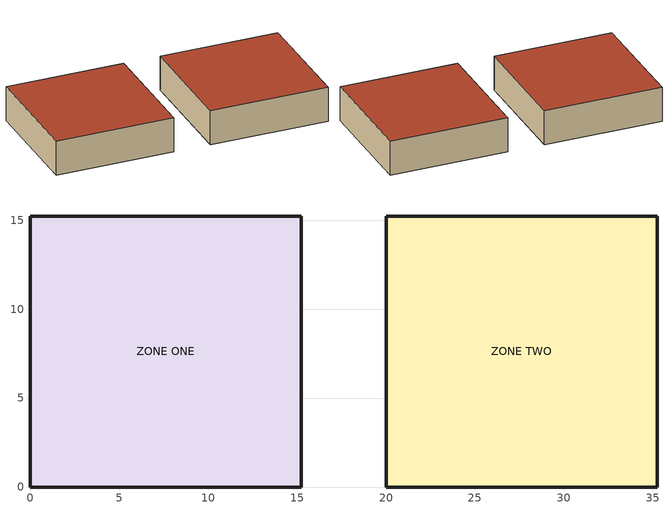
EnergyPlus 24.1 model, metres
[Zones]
ZONE ONE
 floor adiabatic (FLOOR): 15.24,0 0,0 0,15.24 15.24,15.24 z0
 wall outside (R13WALL): 0,0 15.24,0 15.24,15.24 0,15.24 0,0 z0:4.57
 roof outside (ROOF31): 0,15.24 0,0 15.24,0 15.24,15.24 z4.57
ZONE TWO
 floor adiabatic (FLOOR): 35.24,0 20,0 20,15.24 35.24,15.24 z0
 wall outside (R13WALL): 20,0 35.24,0 35.24,15.24 20,15.24 20,0 z0:4.57
 roof outside (ROOF31): 20,15.24 20,0 35.24,0 35.24,15.24 z4.57
[Building]
Simple One Zone (Wireframe DXF): North Axis {deg}=0; Terrain=Suburbs; Loads Convergence Tolerance Value {W}=0.04; Temperature Convergence Tolerance Value {deltaC}=0.004; Solar Distribution=MinimalShadowing; Maximum Number of Warmup Days=30; Minimum Number of Warmup Days=6
[Site:Location]
Denver Centennial  Golden   N_CO_USA Design_Conditions: Latitude {deg}=39.74; Longitude {deg}=-105.18; Time Zone {hr}=-7; Elevation {m}=1829
[SizingPeriod:DesignDay] Day of Month=21; Humidity Condition Type=Wetbulb; Barometric Pressure {Pa}=81198; Rain Indicator=No; Snow Indicator=No; Daylight Saving Time Indicator=No; Solar Model Indicator=ASHRAEClearSky
Name | Month | Day Type | Maximum Dry-Bulb Temperature {C} | Daily Dry-Bulb Temperature Range {deltaC} | Wetbulb or DewPoint at Maximum Dry-Bulb {C} | Wind Speed {m/s} | Wind Direction {deg} | Sky Clearness
Denver Centennial  Golden   N Ann Htg 99% Condns DB | 12 | WinterDesignDay | -15.5 | 0 | -15.5 | 3 | 340 | 0
Denver Centennial  Golden   N Ann Clg 1% Condns DB=>MWB | 7 | SummerDesignDay | 32 | 15.2 | 15.5 | 4.9 | 0 | 1
[Material:NoMass] Roughness=Rough; Thermal Absorptance=0.9; Solar Absorptance=0.75; Visible Absorptance=0.75
Name | Thermal Resistance {m2-K/W}
R13LAYER | 2.290965
R31LAYER | 5.456
[Material]
C5 - 4 IN HW CONCRETE: Roughness=MediumRough; Thickness {m}=0.101498; Conductivity {W/m-K}=1.729577; Density {kg/m3}=2242.585; Specific Heat {J/kg-K}=836.8; Thermal Absorptance=0.9; Solar Absorptance=0.65; Visible Absorptance=0.65
[Construction]
R13WALL: R13LAYER
FLOOR: C5 - 4 IN HW CONCRETE
ROOF31: R31LAYER
[Zone] Type=1; Multiplier=1; Ceiling Height {m}=autocalculate; Volume {m3}=autocalculate
ZONE ONE; ZONE TWO
[Exterior:Lights]
ExtLights: Schedule=AlwaysOn; Design Level {W}=5250; Control Option=AstronomicalClock
[OtherEquipment] Fuel Type=None; Zone or ZoneList or Space or SpaceList=ZONE ONE; Schedule=AlwaysOn; Design Level Calculation Method=EquipmentLevel; Fraction Latent=0; Fraction Radiant=0; Fraction Lost=0
Name | Design Level {W}
Test 352a | 352
Test 352 minus | -352
[ThermostatSetpoint:DualSetpoint]
ZoneDualSetpoint: Heating Setpoint Temperature Schedule=HeatingSetpointSchedule; Cooling Setpoint Temperature Schedule=CoolingSetpointSchedule
[ZoneControl:Thermostat] Control Type Schedule=ZoneControlTypeSched; Control 1=ZoneDualSetpoint
Name | Zone or ZoneList
ZONE ONE Thermostat | ZONE ONE
ZONE TWO Thermostat | ZONE TWO
[Zone equipment]
ZONE ONE: ZONE ONE Ideal Loads
ZONE TWO: ZONE TWO Ideal Loads
[ZoneHVAC:IdealLoadsAirSystem] Maximum Heating Supply Air Temperature {C}=50; Minimum Cooling Supply Air Temperature {C}=13; Maximum Heating Supply Air Humidity Ratio {kgWater/kgDryAir}=0.0156; Minimum Cooling Supply Air Humidity Ratio {kgWater/kgDryAir}=0.0077; Heating Limit=NoLimit; Maximum Heating Air Flow Rate {m3/s}=autosize; Cooling Limit=NoLimit; Maximum Cooling Air Flow Rate {m3/s}=autosize; Dehumidification Control Type=ConstantSupplyHumidityRatio; Humidification Control Type=ConstantSupplyHumidityRatio
ZONE ONE Ideal Loads; ZONE TWO Ideal Loads
[Schedule:Constant]
AlwaysOn: On/Off, 1
[Schedule:Compact]
HeatingSetpointSchedule: Through: 12/31, For: AllDays, Until: 24:00, 20
CoolingSetpointSchedule: Through: 12/31, For: AllDays, Until: 24:00, 26
ZoneControlTypeSched: Through: 12/31, For: AllDays, Until: 24:00, 4
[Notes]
1ZoneUncontrolled.idf
Basic file description:  Basic test for EnergyPlus.  Resistive Walls.  Regular (no ground contact) floor.
Regular roof.  No Windows.
Highlights:              Very basic test to see that EnergyPlus "works".
Simulation Location/Run: Denver Centennial  Golden CO USA WMO=724666, 2 design days, 1 run period,
Run Control executes two design days (see RUN PERIOD object)
Location:                Denver, CO
Design Days:             Denver Centennial  Golden CO USA Annual Heating 99%, MaxDB=-15.5°C
Denver Centennial  Golden CO USA Annual Cooling (DB=>MWB) 1%, MaxDB=32°C MWB=15.5°C
Run Period (Weather File): Full Annual Simulation, DENVER_STAPLETON_CO_USA_WMO_724690
Run Control:             No zone or system sizing, design day run control (no weather file simulation)
Building: Fictional 1 zone building with resistive walls.
The building is oriented due north.
Floor Area:        232.25 m2
Number of Stories: 1
Zone Description Details:
Internal gains description:     NA
Interzone Surfaces:             None
Internal Mass:                  None
People:                         None
Lights:                         None
Equipment:                      None
Detached Shading:               None
Daylight:                       None
Natural Ventilation:            None
Compact Schedules:              NA (Example of non-Compact Schedules)
Solar Distribution:             MinimalShadowing
Zonal Equipment:                NA
Central Air Handling Equipment: No
System Equipment Autosize:      No
Purchased Cooling:              No
Purchased Heating:              No
Purchased Chilled Water:        No
Purchased Hot Water:            No
Coils:                          None
Pumps:                          None
Boilers:                        None
Chillers:                       None
Towers:                         None
Standard Reports:               Variable Dictionary, Surfaces (dxf-wireframe), Meter File
Timestep or Hourly Variables:   Hourly and Daily
Time bins Report:               None
HTML Report:                    None
Environmental Emissions:        None
Utility Tariffs:                None
WMO=724666 Time Zone=NAM: (GMT-07:00) Mountain Time (US & Canada)
Data Source=ASHRAE 2009 Annual Design Conditions
Denver Centennial  Golden   N_CO_USA Annual Heating Design Conditions Wind Speed=3m/s Wind Dir=340
Coldest Month=DEC
Denver Centennial  Golden   N_CO_USA Annual Heating 99%, MaxDB=-15.5°C
